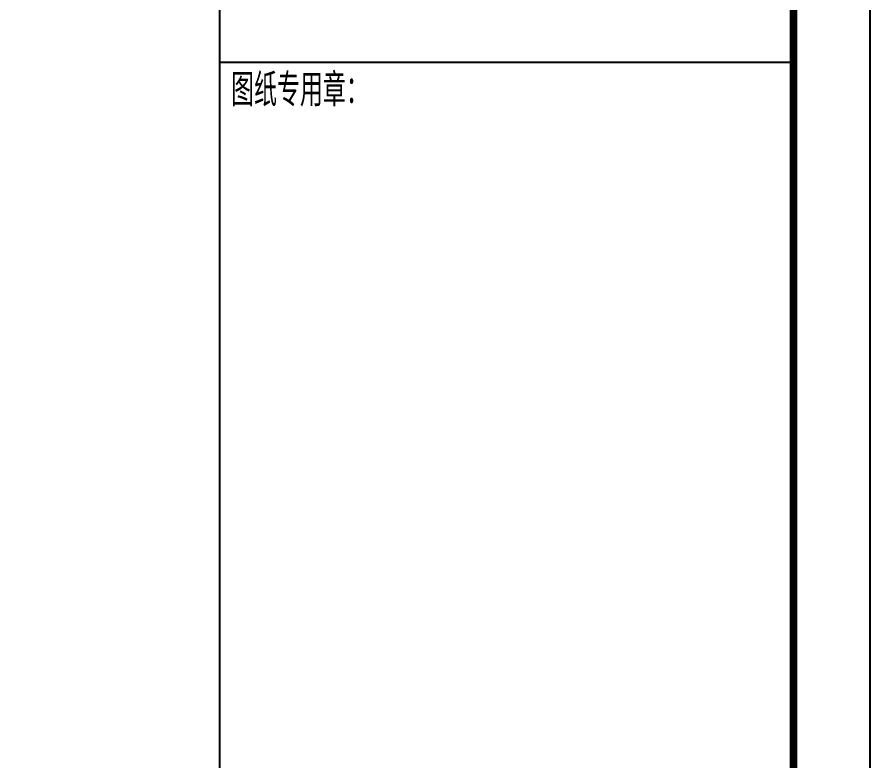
# Model space of a CAD drawing. Extents: x -695846 to 822170, y -413475 to 397179.
# Drawn here: x 383665 to 394820, y -44972 to -35240 of the extents above; entities that cross this region are included whole.
import ezdxf

# ---------------------------------------------------------------- set-up
doc = ezdxf.new("R2010")
doc.units = 0
doc.header["$LTSCALE"] = 1000
doc.header["$MEASUREMENT"] = 0
doc.layers.add('T-图框-175', color=175, linetype='Continuous')
doc.layers.add('TK', color=4, linetype='Continuous')
doc.styles.add('tk', font='txt.shx', dxfattribs={"width": 0.7, "bigfont": 'hztxt.shx'})

# ---------------------------------------------------------------- blocks, each defined once
blk = doc.blocks.new('3er1t35wer1t')
at = {"layer": 'TK', "color": 7}
blk.add_line((313394, 294155), (320894, 294155), dxfattribs=at)
blk.add_lwpolyline([(313385, 263477), (313385, 303477), (320885, 303477), (320885, 263477)], close=True, dxfattribs=at)
at = {"layer": 'TK', "color": 7, "lineweight": -3, "style": 'tk', "width": 0.7}
blk.add_text('图纸专用章：', height=428.6, dxfattribs=at).set_placement((313531, 293577))

msp = doc.modelspace()

# ---------------------------------------------------------------- linework, layer by layer
at = {"layer": 'T-图框-175'}
msp.add_lwpolyline([(335420, -67509), (335420, -25509), (394820, -25509), (394820, -67509)], close=True, dxfattribs=at)
at = {"layer": 'T-图框-175', "const_width": 100}
msp.add_lwpolyline([(337920, -66509), (393820, -66509), (393820, -26509), (337920, -26509)], close=True, dxfattribs=at)

# ---------------------------------------------------------------- block references
msp.add_blockref('3er1t35wer1t', (72934, -329986))

doc.saveas('drawing.dxf')
